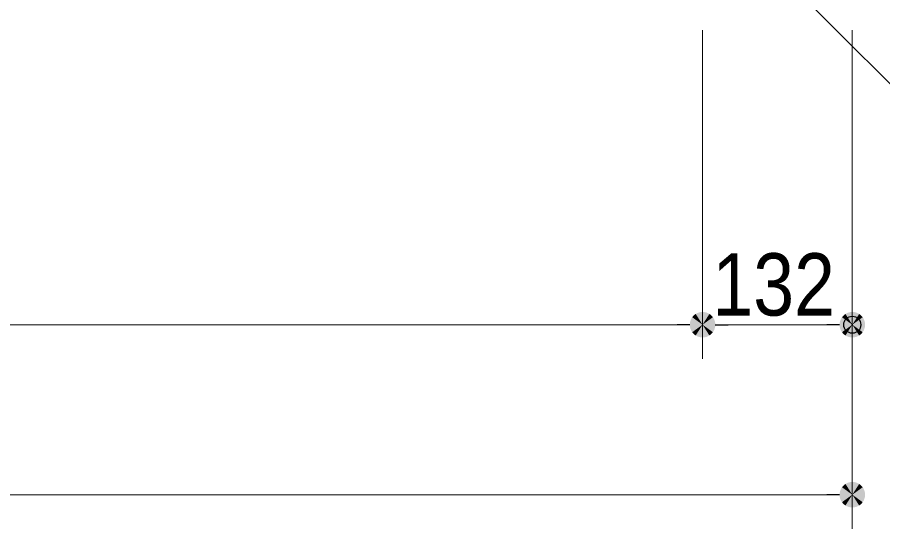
# Model space of a CAD drawing. Units: millimetres, scale not verified. Extents: x -9094 to 9094, y -4567 to 4567.
# Drawn here: x 1043 to 1806, y -228 to 224 of the extents above; entities that cross this region are included whole.
import ezdxf
from ezdxf.enums import TextEntityAlignment as Align

# ---------------------------------------------------------------- set-up
doc = ezdxf.new("R2010")
doc.units = ezdxf.units.MM
doc.header["$LTSCALE"] = 30
doc.header["$PDMODE"] = 32
doc.header["$PDSIZE"] = 15
for name, color, linetype, lineweight in [('0-0_2寸法-3', 7, 'Continuous', 15), ('0-2_2寸法-1', 7, 'Continuous', 15), ('0-3_0', 7, 'Continuous', 25)]:
    doc.layers.add(name, color=color, linetype=linetype, lineweight=lineweight)
doc.layers.add('0-4_Defpoints', color=7, linetype='Continuous')
doc.styles.add('ＭＳ Ｐゴシック', font='')
doc.styles.get('ＭＳ Ｐゴシック').set_extended_font_data('MS PGothic')

# ---------------------------------------------------------------- blocks, each defined once
blk = doc.blocks.new('_Dot')
at = {"layer": '0-3_0'}
blk.add_line((-15, 0), (-30, 0), dxfattribs=at)
for points in [[(0, 0), (-12.14, 8.82), (-10.93, 10.27)], [(0, 0), (-10.93, 10.27), (-9.56, 11.56)], [(0, 0), (-9.56, 11.56), (-8.04, 12.66)], [(0, 0), (-8.04, 12.66), (-6.39, 13.57)], [(0, 0), (-6.39, 13.57), (-4.64, 14.27)], [(0, 0), (-4.64, 14.27), (-2.81, 14.73)], [(0, 0), (-2.81, 14.73), (-0.94, 14.97)], [(0, 0), (-0.94, 14.97), (0.94, 14.97)], [(0, 0), (0.94, 14.97), (2.81, 14.73)], [(0, 0), (2.81, 14.73), (4.64, 14.27)], [(0, 0), (4.64, 14.27), (6.39, 13.57)], [(0, 0), (6.39, 13.57), (8.04, 12.66)], [(0, 0), (8.04, 12.66), (9.56, 11.56)], [(0, 0), (9.56, 11.56), (10.93, 10.27)], [(0, 0), (10.93, 10.27), (12.14, 8.82)], [(0, 0), (-15, 0), (-14.88, 1.88)], [(0, 0), (-14.88, -1.88), (-15, 0)], [(0, 0), (-14.88, 1.88), (-14.53, 3.73)], [(0, 0), (-14.53, -3.73), (-14.88, -1.88)], [(0, 0), (-14.53, 3.73), (-13.95, 5.52)], [(0, 0), (-13.95, -5.52), (-14.53, -3.73)], [(0, 0), (-13.95, 5.52), (-13.14, 7.23)], [(0, 0), (-13.14, -7.23), (-13.95, -5.52)], [(0, 0), (-13.14, 7.23), (-12.14, 8.82)], [(0, 0), (-12.14, -8.82), (-13.14, -7.23)], [(0, 0), (-10.93, -10.27), (-12.14, -8.82)], [(0, 0), (-9.56, -11.56), (-10.93, -10.27)], [(0, 0), (-8.04, -12.66), (-9.56, -11.56)], [(0, 0), (-6.39, -13.57), (-8.04, -12.66)], [(0, 0), (-4.64, -14.27), (-6.39, -13.57)], [(0, 0), (-2.81, -14.73), (-4.64, -14.27)], [(0, 0), (-0.94, -14.97), (-2.81, -14.73)], [(0, 0), (0.94, -14.97), (-0.94, -14.97)], [(0, 0), (12.14, 8.82), (13.14, 7.23)], [(0, 0), (13.14, 7.23), (13.95, 5.52)], [(0, 0), (13.95, 5.52), (14.53, 3.73)], [(0, 0), (14.53, 3.73), (14.88, 1.88)], [(0, 0), (14.88, 1.88), (15, 0)], [(0, 0), (2.81, -14.73), (0.94, -14.97)], [(0, 0), (4.64, -14.27), (2.81, -14.73)], [(0, 0), (6.39, -13.57), (4.64, -14.27)], [(0, 0), (8.04, -12.66), (6.39, -13.57)], [(0, 0), (9.56, -11.56), (8.04, -12.66)], [(0, 0), (10.93, -10.27), (9.56, -11.56)], [(0, 0), (12.14, -8.82), (10.93, -10.27)], [(0, 0), (13.14, -7.23), (12.14, -8.82)], [(0, 0), (13.95, -5.52), (13.14, -7.23)], [(0, 0), (14.53, -3.73), (13.95, -5.52)], [(0, 0), (14.88, -1.88), (14.53, -3.73)], [(0, 0), (15, 0), (14.88, -1.88)]]:
    blk.add_solid(points, dxfattribs=at)

msp = doc.modelspace()

# ---------------------------------------------------------------- linework, layer by layer
at = {"layer": '0-0_2寸法-3'}
msp.add_lwpolyline([(1712.75, 264.5), (2024.75, -47.5), (2938.64, -47.5)], dxfattribs=at)
at = {"layer": '0-2_2寸法-1'}
for p, q in [((1646.75, 212.5), (1646.75, -77.5)), ((1646.75, 212.5), (1646.75, -77.5)), ((1778.75, 212.5), (1778.75, -77.5)), ((1624.24, -47.5), (-1594.74, -47.5)), ((1669.26, -47.5), (1756.24, -47.5)), ((1778.75, -77.5), (1778.75, -227.5)), ((1756.24, -197.5), (-1594.74, -197.5))]:
    msp.add_line(p, q, dxfattribs=at)
at = {"layer": '0-4_Defpoints'}
msp.add_point((1778.75, -47.5), dxfattribs=at)

# ---------------------------------------------------------------- block references
at = {"layer": '0-2_2寸法-1', "xscale": 0.7503418, "yscale": 0.7503418}
for p in [(1646.75, -47.5), (1778.75, -47.5), (1778.75, -197.5)]:
    msp.add_blockref('_Dot', p, dxfattribs=at)
at = {"layer": '0-2_2寸法-1', "xscale": 0.7503418, "yscale": 0.7503418, "rotation": 180}
msp.add_blockref('_Dot', (1646.75, -47.5), dxfattribs=at)

# ---------------------------------------------------------------- texts
at = {"layer": '0-2_2寸法-1', "style": 'ＭＳ Ｐゴシック', "width": 0.9}
msp.add_text('132', height=54.99, dxfattribs=at).set_placement((1655.41, -55.94), align=Align.BOTTOM_LEFT)

doc.saveas('drawing.dxf')
